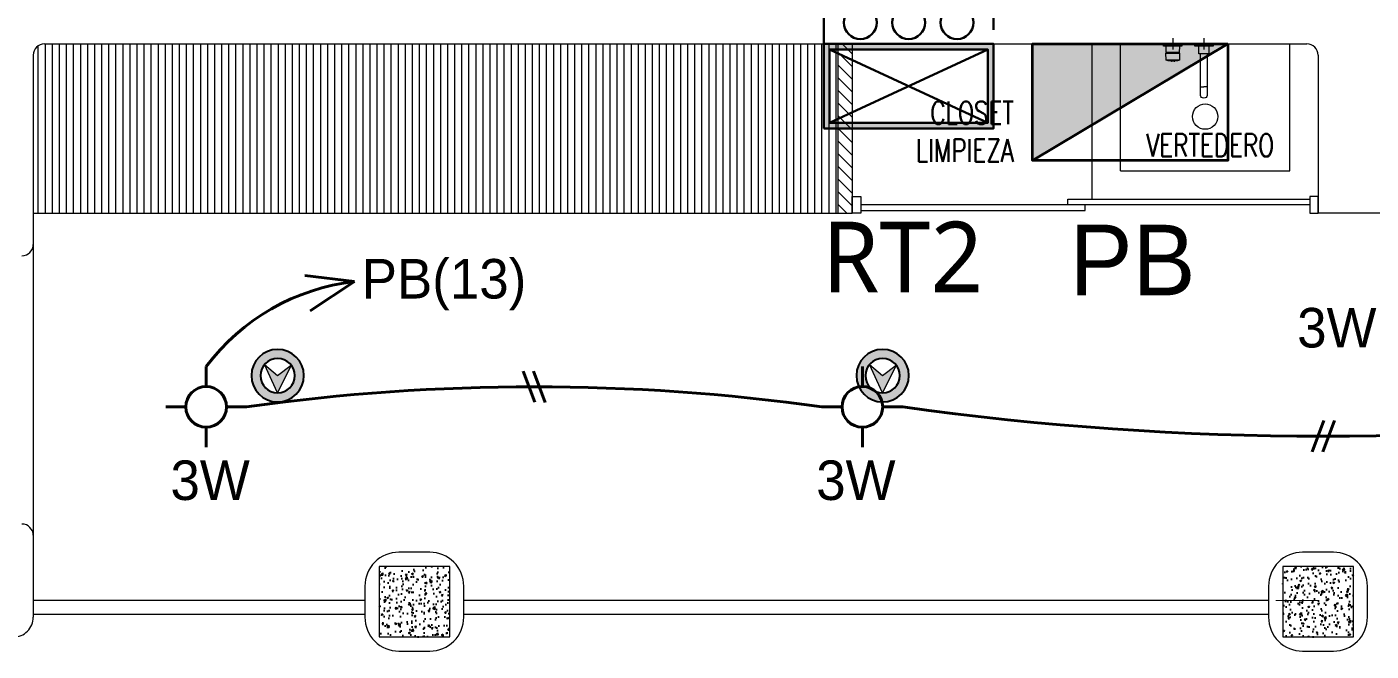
# Model space of a CAD drawing. Header units: metres. Extents: x 14 to 2416, y -346 to 476.
# Drawn here: x 139.704 to 144.464, y -72.121 to -69.911 of the extents above; entities that cross this region are included whole.
import ezdxf
from ezdxf.enums import TextEntityAlignment as Align

# ---------------------------------------------------------------- set-up
doc = ezdxf.new("R2010")
doc.units = ezdxf.units.M
for name, pattern in [('0', [0]), ('CENTER2', [28.575, 19.05, -3.175, 3.175, -3.175]), ('Dash Style-2', [0.694425, 0.48607, -0.208355]), ('HIDDEN2', [0.1875, 0.125, -0.0625])]:
    doc.linetypes.add(name, pattern=pattern)
doc.layers.get('0').update_dxf_attribs({"linetype": '0', "lineweight": 20})
for name, color, linetype, lineweight in [('A-ANNO-TEXT', 20, 'Continuous', 13), ('A-DOOR', 35, 'Continuous', 5), ('A-WALL', 250, 'Continuous', 20), ('baños', 251, 'Continuous', 0), ('closets', 253, 'Continuous', 0), ('Columnas', 7, 'Continuous', 18), ('E Paneles', 238, 'Continuous', 35), ('E Registro Telef Sec', 160, 'Continuous', 35), ('E Registro Telefonico', 128, 'Continuous', 30), ('E Salida Luces', 22, 'Continuous', 40), ('E Tuberia Emp Losa', 22, 'Continuous', 40), ('E Tuberia Emp Piso', 24, 'Dash Style-2', 40), ('MAVA', 1, 'Continuous', 15), ('muros bajitos', 252, 'Continuous', 5), ('piso', 253, 'Continuous', 0), ('PLF 01', 252, 'Continuous', 9), ('textos', 7, 'Continuous', 0)]:
    doc.layers.add(name, color=color, linetype=linetype, lineweight=lineweight)
doc.layers.add('HATCH', color=8, linetype='Continuous')
doc.layers.add('MAVA Luminarias', color=1, linetype='Continuous')
doc.styles.add('Arch-Dim', font='romans.shx', dxfattribs={"width": 0.75})
doc.styles.add('CENTURY GOTHIC', font='GOTHIC.TTF')
doc.styles.add('RSA', font='trebuc.ttf', dxfattribs={"width": 0.75})
doc.styles.get("Standard").update_dxf_attribs({"font": 'arial.ttf', "height": 0.1875})
pattern_1 = [(50, (114.33107, 55.238796), (0.058299094, -0.005100507), [0.006096, -0.067056]), (355, (114.33107, 55.238796), (-0.011277895, 0.06113819), [0.0048768, -0.053644987]), (100.451445, (114.33593, 55.23837), (0.0470212, 0.05603768), [0.005180803, -0.056988878]), (46.1842, (114.33107, 55.25505), (0.086745293, -0.013453545), [0.009144, -0.100584]), (96.63556, (114.3383, 55.25393), (0.07596932, 0.07917636), [0.00777121, -0.085483395]), (351.18415, (114.33107, 55.25505), (0.07596932, 0.07917636), [0.00731519, -0.080467114]), (21, (114.3392, 55.25099), (0.048516605, -0.032724863), [0.006096, -0.067056]), (326, (114.3392, 55.25099), (0.01977665, 0.05894015), [0.0048768, -0.0536448]), (71.451445, (114.34324, 55.24826), (0.068293254, 0.026215286), [0.005180803, -0.05698878]), (37.5, (114.331071, 55.238796), (0.000988353, 0.0270576124), [0, -0.05299456, 0, -0.0544576, 0, -0.053848]), (7.5, (114.33107, 55.238796), (0.021382292, 0.032057784), [0, -0.03104896, 0, -0.05177536, 0, -0.0205232]), (327.5, (114.312946, 55.238796), (0.0433889905, -0.001833198), [0, -0.02032, 0, -0.0633984, 0, -0.0841248]), (317.5, (114.304818, 55.238796), (0.047401338, 0.008136477), [0, -0.026416, 0, -0.04210304, 0, -0.0597408])]

# ---------------------------------------------------------------- blocks, each defined once
blk = doc.blocks.new('dl ip')
at = {"layer": 'MAVA', "transparency": 33554687}
h = blk.add_hatch(color=40, dxfattribs=at)
h.dxf.hatch_style = 1
h.paths.add_polyline_path([(94.7574, -111.2088), (94.7109, -111.2482), (94.6624, -111.2113), (94.7109, -111.3092)])
at = {"layer": 'MAVA Luminarias', "linetype": 'Continuous'}
h = blk.add_hatch(color=40, dxfattribs=at)
h.paths.add_polyline_path([(94.618, -111.2482, 1), (94.8039, -111.2482, 1)])
h.paths.add_polyline_path([(94.7719, -111.2482, -1), (94.6499, -111.2482, -1)], flags=16)
at = {"layer": 'MAVA', "color": 40}
for p, q in [((94.7109, -111.2482), (94.6624, -111.2113)), ((94.6624, -111.2113), (94.7109, -111.3092)), ((94.7109, -111.3092), (94.7574, -111.2088)), ((94.7574, -111.2088), (94.7109, -111.2482))]:
    blk.add_line(p, q, dxfattribs=at)
at = {"layer": 'MAVA Luminarias', "color": 40, "linetype": 'Continuous'}
for radius in [0.093, 0.061]:
    blk.add_circle((94.7109, -111.2482), radius, dxfattribs=at)
blk = doc.blocks.new('bn29-51')
at = {"linetype": 'Continuous'}
for p, q in [((-0.1425, 0), (-0.0775, 0)), ((-0.1425, 0), (-0.1425, -0.0081)), ((-0.0775, -0.0081), (-0.0775, 0)), ((0.0325, 0), (-0.0325, 0)), ((-0.0325, 0), (-0.0325, -0.0081)), ((0.0325, -0.0081), (0.0325, 0)), ((-0.142, -0.0086), (-0.078, -0.0086)), ((-0.1275, -0.0086), (-0.1275, -0.035)), ((-0.1275, -0.035), (-0.0925, -0.035)), ((-0.1215, -0.035), (-0.1215, -0.152)), ((-0.0985, -0.152), (-0.0985, -0.035)), ((-0.0925, -0.035), (-0.0925, -0.0086)), ((-0.032, -0.0086), (0.032, -0.0086)), ((-0.0242, -0.0335), (-0.024, -0.0579)), ((0.024, -0.0333), (-0.024, -0.0333)), ((-0.0232, -0.0086), (-0.023, -0.0305)), ((-0.0226, -0.031), (-0.0226, -0.0322)), ((-0.0225, -0.031), (0.0225, -0.031)), ((0.0226, -0.0322), (0.0226, -0.031)), ((0.023, -0.0305), (0.0232, -0.0086)), ((0.024, -0.0579), (0.0242, -0.0335)), ((0.0242, -0.0335), (0.0242, -0.0335)), ((-0.0175, -0.0587), (-0.0175, -0.06)), ((-0.017, -0.0605), (0.017, -0.0605)), ((-0.0071, -0.061), (-0.0071, -0.0605)), ((-0.0071, -0.061), (-0.0071, -0.0605)), ((-0.0071, -0.061), (-0.0071, -0.0605)), ((-0.0071, -0.061), (-0.0071, -0.0605)), ((-0.0071, -0.061), (-0.0071, -0.0605)), ((-0.0071, -0.061), (-0.0071, -0.0605)), ((-0.007, -0.061), (-0.0071, -0.061)), ((-0.0071, -0.061), (-0.0071, -0.061)), ((-0.0071, -0.061), (-0.0071, -0.061)), ((-0.0071, -0.061), (-0.0071, -0.061)), ((-0.0071, -0.061), (-0.0071, -0.061)), ((-0.0071, -0.061), (-0.0071, -0.061)), ((-0.007, -0.061), (-0.007, -0.0605)), ((-0.007, -0.061), (-0.007, -0.0605)), ((-0.007, -0.061), (-0.007, -0.0605)), ((-0.0069, -0.061), (-0.007, -0.061)), ((-0.007, -0.061), (-0.007, -0.061)), ((-0.007, -0.061), (-0.007, -0.061)), ((-0.0069, -0.061), (-0.0069, -0.0605)), ((-0.0069, -0.061), (-0.0069, -0.0605)), ((-0.0068, -0.061), (-0.0069, -0.061)), ((-0.0069, -0.061), (-0.0069, -0.061)), ((-0.0068, -0.061), (-0.0068, -0.0605)), ((-0.0068, -0.061), (-0.0068, -0.0605)), ((-0.0067, -0.061), (-0.0068, -0.061)), ((-0.0068, -0.061), (-0.0068, -0.061)), ((-0.0067, -0.061), (-0.0067, -0.0605)), ((-0.0067, -0.061), (-0.0067, -0.0605)), ((-0.0067, -0.061), (-0.0067, -0.0605)), ((-0.0066, -0.061), (-0.0067, -0.061)), ((-0.0067, -0.061), (-0.0067, -0.061)), ((-0.0067, -0.061), (-0.0067, -0.061)), ((-0.0066, -0.061), (-0.0066, -0.0605)), ((-0.0066, -0.061), (-0.0066, -0.0605)), ((-0.0065, -0.061), (-0.0066, -0.061)), ((-0.0066, -0.061), (-0.0066, -0.061)), ((-0.0065, -0.061), (-0.0065, -0.0605)), ((-0.0064, -0.061), (-0.0065, -0.061)), ((-0.0064, -0.061), (-0.0064, -0.0605)), ((-0.0063, -0.061), (-0.0064, -0.061)), ((-0.0063, -0.061), (-0.0063, -0.0605)), ((-0.0063, -0.061), (-0.0063, -0.0605)), ((-0.0062, -0.061), (-0.0063, -0.061)), ((-0.0063, -0.061), (-0.0063, -0.061)), ((-0.0062, -0.061), (-0.0062, -0.0605)), ((-0.0061, -0.061), (-0.0062, -0.061)), ((-0.0061, -0.061), (-0.0061, -0.0605)), ((-0.006, -0.061), (-0.0061, -0.061)), ((-0.006, -0.061), (-0.006, -0.0605)), ((-0.0058, -0.061), (-0.006, -0.061)), ((-0.0058, -0.061), (-0.0058, -0.0605)), ((-0.0057, -0.061), (-0.0058, -0.061)), ((-0.0057, -0.061), (-0.0057, -0.0605)), ((-0.0056, -0.061), (-0.0057, -0.061)), ((-0.0056, -0.061), (-0.0056, -0.0605)), ((-0.0055, -0.061), (-0.0056, -0.061)), ((-0.0055, -0.0605), (-0.0055, -0.061)), ((-0.0052, -0.061), (-0.0055, -0.061)), ((-0.0052, -0.061), (-0.0051, -0.061)), ((-0.0051, -0.0605), (-0.0051, -0.061)), ((-0.0051, -0.061), (-0.0051, -0.061)), ((-0.0051, -0.061), (-0.0034, -0.061)), ((-0.0034, -0.061), (-0.0034, -0.0605)), ((-0.0034, -0.061), (-0.0016, -0.061)), ((-0.0016, -0.061), (0.0016, -0.061)), ((0.0016, -0.061), (0.0027, -0.061)), ((0.0027, -0.061), (0.0027, -0.0605)), ((0.0027, -0.061), (0.0037, -0.061)), ((0.0037, -0.061), (0.0038, -0.061)), ((0.0038, -0.061), (0.0038, -0.0605)), ((0.0038, -0.061), (0.0052, -0.061)), ((0.0055, -0.061), (0.0052, -0.061)), ((0.0055, -0.061), (0.0055, -0.0605)), ((0.0055, -0.061), (0.0067, -0.061)), ((0.0067, -0.061), (0.0067, -0.0605)), ((0.0067, -0.061), (0.0069, -0.061)), ((0.0069, -0.061), (0.0069, -0.0605)), ((0.0175, -0.06), (0.0175, -0.0587)), ((-0.1215, -0.152), (-0.11, -0.152)), ((-0.1215, -0.152), (-0.1215, -0.1788)), ((-0.1215, -0.1788), (-0.1215, -0.1825)), ((-0.0985, -0.152), (-0.11, -0.152)), ((-0.0985, -0.1788), (-0.0985, -0.152)), ((-0.0985, -0.1825), (-0.0985, -0.1788))]:
    blk.add_line(p, q, dxfattribs=at)
at = {"linetype": 'CENTER2'}
for p, q in [((-0.09, 0), (-0.13, 0)), ((-0.11, 0.02), (-0.11, -0.02)), ((0.02, 0), (-0.02, 0)), ((0, 0.02), (0, -0.02))]:
    blk.add_line(p, q, dxfattribs=at)
at = {"linetype": 'Continuous'}
for centre, radius, start, end in [((-0.142, -0.0081), 0.0005, 180, 270), ((-0.078, -0.0081), 0.0005, 270, 0), ((-0.032, -0.0081), 0.0005, 180, 270), ((-0.024, -0.0335), 0.0002, 89.9603, 180.7921), ((-0.0225, -0.0305), 0.0005, 180.5, 253.0499), ((-0.0221, -0.0322), 0.0005, 180.5, 205.8892), ((0, -0.0214), 0.0251, 205.8892, 208.3369), ((0, -0.0214), 0.0251, 331.6671, 334.1108), ((0.0225, -0.0305), 0.0005, 286.9501, 359.5), ((0.0221, -0.0322), 0.0005, 334.1108, 359.5), ((0.024, -0.0335), 0.0002, 359.5288, 90.0657), ((0.032, -0.0081), 0.0005, 270, 0), ((-0.017, -0.06), 0.0005, 180.5, 270), ((0.017, -0.06), 0.0005, 270, 359.5)]:
    blk.add_arc(centre, radius, start, end, dxfattribs=at)
for points, knots in [([(-0.024, -0.0579), (-0.024, -0.0579), (-0.0227, -0.0579), (-0.0174, -0.0579), (-0.0094, -0.0579), (-0.0031, -0.0579), (0.0018, -0.0579), (0.0054, -0.0579), (0.0113, -0.0579), (0.0176, -0.0579), (0.0226, -0.0579), (0.024, -0.0579), (0.024, -0.0579)], [0.2206625, 0.2206625, 0.2206625, 0.2206625, 0.2830677, 0.3454723, 0.4077886, 0.4703297, 0.470399, 0.5062925, 0.5420964, 0.5956479, 0.6553983, 0.7204072, 0.7204072, 0.7204072, 0.7204072]), ([(-0.024, -0.0579), (-0.024, -0.0579), (-0.024, -0.058), (-0.0239, -0.0581), (-0.0239, -0.0582), (-0.0238, -0.0583), (-0.0237, -0.0583), (-0.0236, -0.0584), (-0.0235, -0.0584)], [0, 0, 0, 0, 0.239285, 0.369927, 0.500175, 0.630368, 0.760882, 1, 1, 1, 1]), ([(0.0235, -0.0584), (0.0236, -0.0584), (0.0237, -0.0583), (0.0238, -0.0583), (0.0239, -0.0582), (0.0239, -0.0581), (0.024, -0.058), (0.024, -0.0579), (0.024, -0.0579)], [0, 0, 0, 0, 0.239117, 0.369631, 0.499824, 0.630072, 0.760714, 1, 1, 1, 1])]:
    blk.add_open_spline(points, degree=3, knots=knots, dxfattribs=at)
for points in [[(-0.0235, -0.0584), (-0.0214, -0.0585), (-0.0194, -0.0587), (-0.0175, -0.0588)], [(0.0175, -0.0588), (0.0194, -0.0587), (0.0214, -0.0585), (0.0235, -0.0584)], [(-0.1215, -0.1825), (-0.1215, -0.1851), (-0.119, -0.1903), (-0.113, -0.1925), (-0.11, -0.1925)], [(-0.11, -0.1925), (-0.107, -0.1925), (-0.101, -0.1903), (-0.0985, -0.1851), (-0.0985, -0.1825)]]:
    blk.add_open_spline(points, degree=3, dxfattribs=at)
blk = doc.blocks.new('A$C89702949')
at = {"layer": 'HATCH'}
h = blk.add_hatch(dxfattribs=at)
h.set_pattern_fill('AR-CONC', color=256, scale=0.00032)
h.set_pattern_definition(pattern_1)
h.paths.add_polyline_path([(7.875, 13.9891), (8.125, 13.9891), (8.125, 14.2391), (7.875, 14.2391)])
h = blk.add_hatch(dxfattribs=at)
h.set_pattern_fill('AR-CONC', color=256, scale=0.00032)
h.set_pattern_definition(pattern_1)
h.paths.add_polyline_path([(11.075, 13.9891), (11.325, 13.9891), (11.325, 14.2391), (11.075, 14.2391)])
at = {"layer": 'Columnas'}
for points in [[(7.875, 13.9891), (8.125, 13.9891), (8.125, 14.2391), (7.875, 14.2391)], [(11.075, 13.9891), (11.325, 13.9891), (11.325, 14.2391), (11.075, 14.2391)]]:
    blk.add_lwpolyline(points, close=True, dxfattribs=at)
blk = doc.blocks.new('PL BASE 2N NASAS 09')
at = {"layer": 'closets'}
h = blk.add_hatch(dxfattribs=at)
h.set_pattern_fill('LINE', color=256, scale=0.2, angle=90)
h.set_pattern_definition([(90, (-794.730417, 240.560376), (-0.025, 2e-18), [])])
edge = h.paths.add_edge_path()
edge.add_line((165.2975, -9.1517), (165.2981, -9.7114))
edge.add_line((165.2981, -9.7114), (168.1476, -9.7117))
edge.add_line((168.1476, -9.7117), (168.1475, -9.1117))
edge.add_line((168.1475, -9.1117), (167.337, -9.1117))
edge.add_line((167.337, -9.1117), (165.3375, -9.1117))
edge.add_arc((165.3375, -9.1517), 0.04, 90, 180)
at = {"layer": 'PLF 01'}
h = blk.add_hatch(dxfattribs=at)
h.set_pattern_fill('LINE', color=256, scale=0.01, angle=-45)
h.set_pattern_definition([(315, (-1.83, -2.465663), (0.0224506403, 0.0224506403), [])])
h.paths.add_polyline_path([(168.1975, -9.1117), (168.1475, -9.1117), (168.1475, -9.7117), (168.1975, -9.7117)])
at = {"layer": 'A-DOOR'}
for points in [[(168.2275, -9.7117), (168.1975, -9.7117), (168.1975, -9.6517), (168.2275, -9.6517)], [(169.8175, -9.7117), (169.8475, -9.7117), (169.8475, -9.6517), (169.8175, -9.6517)]]:
    blk.add_lwpolyline(points, close=True, dxfattribs=at)
for points in [[(169.8175, -9.6617), (169.8175, -9.6817), (168.9611, -9.6817), (168.9611, -9.6617), (169.8175, -9.6617)], [(168.2275, -9.6817), (168.2275, -9.7017), (169.023, -9.7017), (169.023, -9.6817), (168.2275, -9.6817)]]:
    blk.add_lwpolyline(points, dxfattribs=at)
at = {"layer": 'A-WALL'}
for p, q in [((165.3375, -9.1117), (169.8075, -9.1117)), ((168.1475, -9.7117), (168.1475, -9.1117)), ((168.2175, -9.1117), (168.1475, -9.1117)), ((168.1975, -9.1117), (168.1975, -9.7117)), ((165.2975, -9.1517), (165.2975, -9.8217)), ((169.8475, -9.1517), (169.8475, -9.7117)), ((168.1475, -9.7117), (168.1975, -9.7117)), ((173.9075, -9.7117), (169.8475, -9.7117)), ((165.2975, -10.8518), (165.2975, -11.1418)), ((165.2975, -10.9318), (165.2975, -11.1325))]:
    blk.add_line(p, q, dxfattribs=at)
for points in [[(166.5919, -11.2617), (166.7019, -11.2617, 0.414214), (166.8219, -11.1417), (166.8219, -11.0317, 0.414214), (166.7019, -10.9117), (166.5919, -10.9117, 0.414214), (166.4719, -11.0317), (166.4719, -11.1417, 0.414214)], [(169.7919, -11.2617), (169.9019, -11.2617, 0.414214), (170.0219, -11.1417), (170.0219, -11.0317, 0.414214), (169.9019, -10.9117), (169.7919, -10.9117, 0.414214), (169.6719, -11.0317), (169.6719, -11.1417, 0.414214)]]:
    blk.add_lwpolyline(points, format="xyb", close=True, dxfattribs=at)
for centre, radius, start, end in [((165.3375, -9.1517), 0.04, 90, 180), ((169.8075, -9.1517), 0.04, 360, 90), ((165.2575, -9.8217), 0.04, 270, 0), ((165.2575, -10.8518), 0.04, 360, 90), ((165.2275, -11.1418), 0.07, 269.9997, 360)]:
    blk.add_arc(centre, radius, start, end, dxfattribs=at)
at = {"layer": 'baños'}
for p, q in [((169.0475, -9.6617), (169.0475, -9.1117)), ((169.1475, -9.5617), (169.1475, -9.1117)), ((169.7475, -9.5617), (169.7475, -9.1117)), ((169.1475, -9.5617), (169.7475, -9.5617)), ((169.0475, -9.6617), (169.8175, -9.6617))]:
    blk.add_line(p, q, dxfattribs=at)
blk.add_ellipse((169.4475, -9.3694), major_axis=(-0.0318, -0.0318), ratio=1, start_param=2.356194489560823, end_param=8.639379796740409, dxfattribs=at)
at = {"layer": 'closets'}
blk.add_line((165.2975, -9.7117), (168.1475, -9.7117), dxfattribs=at)
at = {"layer": 'muros bajitos'}
for p, q in [((166.4719, -11.0825), (165.2981, -11.0825)), ((166.7725, -11.0825), (166.7722, -11.0825)), ((169.6719, -11.0825), (166.8219, -11.0825)), ((166.4719, -11.1325), (165.2981, -11.1325)), ((166.7725, -11.1325), (166.7722, -11.1325)), ((169.6719, -11.1325), (166.8219, -11.1325))]:
    blk.add_line(p, q, dxfattribs=at)
at = {"layer": 'piso'}
blk.add_line((165.2975, -9.8217), (165.2975, -10.8518), dxfattribs=at)
at = {"color": 1}
blk.add_blockref('A$C89702949', (158.6475, -25.2008), dxfattribs=at)
at = {"layer": 'baños', "xscale": -1}
blk.add_blockref('bn29-51', (169.3328, -9.1117), dxfattribs=at)
at = {"layer": 'baños', "linetype": 'Continuous', "flags": 8}
for tag, p in [('MODELNUMBER', (167.1329, -5.6306, 0)), ('TRADENAME', (167.1329, -5.6307, 0)), ('PRODUCT', (167.1329, -5.6307, 0)), ('MATERIAL', (167.1329, -5.6307, 0)), ('MODELNUMBER', (168.3076, -5.6306, 0)), ('TRADENAME', (168.3076, -5.6307, 0)), ('PRODUCT', (168.3076, -5.6307, 0)), ('MATERIAL', (168.3076, -5.6307, 0))]:
    blk.add_attdef(tag, p, '', height=0.0000254, rotation=180.0001, dxfattribs=at)
at = {"layer": 'baños', "linetype": 'Continuous'}
for tag, p, rotation in [('MATERIAL', (169.243, -19.7063), 180.0001), ('PRODUCT', (169.243, -19.7064), 180.0001), ('MATERIAL', (169.9524, -19.7063), 179.9999), ('PRODUCT', (169.9524, -19.7064), 179.9999), ('MODELNUMBER', (169.2428, -19.7065), 180.0001), ('TRADENAME', (169.2428, -19.7064), 180.0001), ('MODELNUMBER', (169.9524, -19.7065), 179.9999), ('TRADENAME', (169.9524, -19.7064), 179.9999)]:
    blk.add_attdef(tag, p, '', height=0.0000254, rotation=rotation, dxfattribs=at)
at = {"layer": 'textos', "lineweight": 13, "char_height": 0.08, "attachment_point": 3, "style": 'Arch-Dim'}
for s, insert, width in [('\\pt0.47299,2.32;CLOSET LIMPIEZA', (168.7702, -9.3161), 0.616027), ('\\pt0.47299,2.32;VERTEDERO', (169.6917, -9.4308), 26.65337)]:
    blk.add_mtext(s, dxfattribs=dict(at, insert=insert, width=width))
blk = doc.blocks.new('PL MUEBLES 2N NASAS 09')
blk.add_blockref('PL BASE 2N NASAS 09', (49.9143, 62.717))
blk = doc.blocks.new('A$C595364de')
blk.add_blockref('PL MUEBLES 2N NASAS 09', (-199.5618, -36.6052))
blk = doc.blocks.new('*U486')
at = {"layer": 'E Salida Luces', "linetype": 'Continuous'}
for p, q in [((0, 0.358), (0, 0.181)), ((-0.358, 0.001), (-0.18, 0.001)), ((0.18, 0.001), (0.358, 0.001)), ((0, -0.179), (0, -0.357))]:
    blk.add_line(p, q, dxfattribs=at)
blk.add_circle((0, 0.001), 0.18, dxfattribs=at)
blk = doc.blocks.new('*U370')
for p, q in [((0.03, 1.37), (-1.05, -1.48)), ((0.99, 1.37), (-0.09, -1.48))]:
    blk.add_line(p, q)
blk = doc.blocks.new('*U658')
at = {"xscale": 0.03937007874015751, "yscale": 0.03937007874015751, "zscale": 0.03937007874015751, "rotation": 90.26618196551483}
blk.add_blockref('*U370', (-0.0023, 0.0012), dxfattribs=at)
blk = doc.blocks.new('*U735')
at = {"layer": 'E Tuberia Emp Losa', "linetype": 'Continuous'}
for p, q in [((0.0127, 0.2198), (0, 0)), ((0, 0), (0.1627, 0.1693))]:
    blk.add_line(p, q, dxfattribs=at)
blk = doc.blocks.new('*U570')
at = {"layer": 'E Paneles'}
blk.add_hatch(color=256, dxfattribs=at).paths.add_polyline_path([(-0.4939, -0.5898), (0.4939, 0), (-0.4939, 0)])
blk.add_line((0.4939, 0), (-0.4939, -0.5898), dxfattribs=at)
blk.add_lwpolyline([(0.4939, 0), (0.4939, -0.5898), (-0.4939, -0.5898), (-0.4939, 0)], close=True, dxfattribs=at)
blk = doc.blocks.new('*U561')
at = {"layer": 'E Registro Telefonico'}
h = blk.add_hatch(color=256, dxfattribs=at)
h.paths.add_polyline_path([(-0.15, -0.15), (0.15, -0.15), (0.15, 0), (-0.15, 0)])
h.paths.add_polyline_path([(0.14, -0.14), (-0.14, -0.14), (-0.14, -0.01), (0.14, -0.01)], flags=16)
for p, q in [((-0.14, -0.01), (0.14, -0.14)), ((0.14, -0.01), (-0.14, -0.14))]:
    blk.add_line(p, q, dxfattribs=at)
at = {"layer": 'E Registro Telefonico', "linetype": 'HIDDEN2', "ltscale": 0.2}
blk.add_lwpolyline([(0.15, 0), (-0.15, 0), (-0.15, 0.075), (0.15, 0.075)], close=True, dxfattribs=at)
at = {"layer": 'E Registro Telefonico', "linetype": 'Continuous'}
for points in [[(-0.15, -0.15), (0.15, -0.15), (0.15, 0), (-0.15, 0)], [(-0.14, -0.14), (0.14, -0.14), (0.14, -0.01), (-0.14, -0.01)]]:
    blk.add_lwpolyline(points, close=True, dxfattribs=at)
at = {"layer": 'E Registro Telefonico'}
for centre in [(-0.0856, 0.0375), (0, 0.0375), (0.0856, 0.0375)]:
    blk.add_circle(centre, 0.0291, dxfattribs=at)
at = {"layer": 'E Registro Telefonico', "linetype": 'Continuous', "style": 'RSA', "width": 0.986711}
blk.add_attdef('RT', text='', height=0.1, dxfattribs=at).set_placement((-0.15, -0.2792), (0.15, -0.2792), align=Align.FIT)

msp = doc.modelspace()

# ---------------------------------------------------------------- linework, layer by layer
at = {"layer": 'E Salida Luces', "const_width": 0.004}
for points in [[(139.7266, -71.9418), (139.7272, -70.571)], [(144.1267, -71.9418), (144.2766, -71.9418)]]:
    msp.add_lwpolyline(points, dxfattribs=at)
at = {"layer": 'E Salida Luces'}
for centre, radius, start, end in [((140.9517, -71.5747), 0.767, 96.5856, 143.029), ((141.5009, -78.4972, 0), 7.3121, 81.99308, 98.01034), ((144.2961, -60.6276, 0), 10.7328, 262.01707, 277.96956)]:
    msp.add_arc(centre, radius, start, end, dxfattribs=at)

# ---------------------------------------------------------------- block references
at = {"layer": 'A-ANNO-TEXT'}
msp.add_blockref('A$C595364de', (124.0766, -86.9711), dxfattribs=at)
at = {"layer": 'E Paneles', "xscale": 0.7000000000000001, "yscale": 0.7000000000000001, "zscale": 0.7000000000000001}
msp.add_blockref('*U570', (143.6111, -69.971), dxfattribs=at)
at = {"layer": 'E Registro Telefonico', "color": 1}
ref = msp.add_blockref('*U561', (142.8266, -69.971), dxfattribs=dict(at, xscale=2, yscale=2, zscale=2))
ref.add_attrib('RTEL', 'RT2', dxfattribs={"layer": 'E Registro Telef Sec', "linetype": 'Continuous', "height": 0.25, "style": 'RSA'}).set_placement((142.805, -70.7256), align=Align.MIDDLE_CENTER)
at = {"layer": 'E Salida Luces', "xscale": 0.4, "yscale": 0.4, "zscale": 0.4, "rotation": 180}
for p in [(140.3389, -71.2561), (142.6625, -71.2561)]:
    msp.add_blockref('*U486', p, dxfattribs=at)
at = {"layer": 'E Tuberia Emp Losa'}
for name, p, xscale, yscale, zscale, rotation in [('*U735', (140.8637, -70.8127), -0.799999999999992, 0.799999999999992, 0.799999999999992, 79.80266862216598), ('*U658', (141.5007, -71.1851, 0), -0.9842519685039484, 0.9842519685039484, 0.9842519685039484, 90), ('*U658', (144.2948, -71.3604, 0), 0.9842519685039484, 0.9842519685039484, 0.9842519685039484, 270)]:
    msp.add_blockref(name, p, dxfattribs=dict(at, xscale=xscale, yscale=yscale, zscale=zscale, rotation=rotation))
at = {"layer": 'MAVA Luminarias', "xscale": -1}
for p in [(235.3029, 40.1025), (237.4452, 40.1025)]:
    msp.add_blockref('dl ip', p, dxfattribs=at)

# ---------------------------------------------------------------- texts
at = {"layer": 'E Tuberia Emp Losa', "char_height": 0.14, "attachment_point": 5, "style": 'CENTURY GOTHIC'}
for s, insert, width in [('PB(13) ', (141.1812, -70.8238), 0.58376), ('3W', (144.3427, -70.977), 0.836737), ('3W', (140.353, -71.517), 0.836737), ('3W', (142.6396, -71.517), 0.836737)]:
    msp.add_mtext(s, dxfattribs=dict(at, insert=insert, width=width))
at = {"layer": 'E Tuberia Emp Piso', "insert": (143.6193, -70.7364), "char_height": 0.25, "width": 0.607285, "attachment_point": 5, "style": 'CENTURY GOTHIC'}
msp.add_mtext('PB', dxfattribs=at)

doc.saveas('drawing.dxf')
